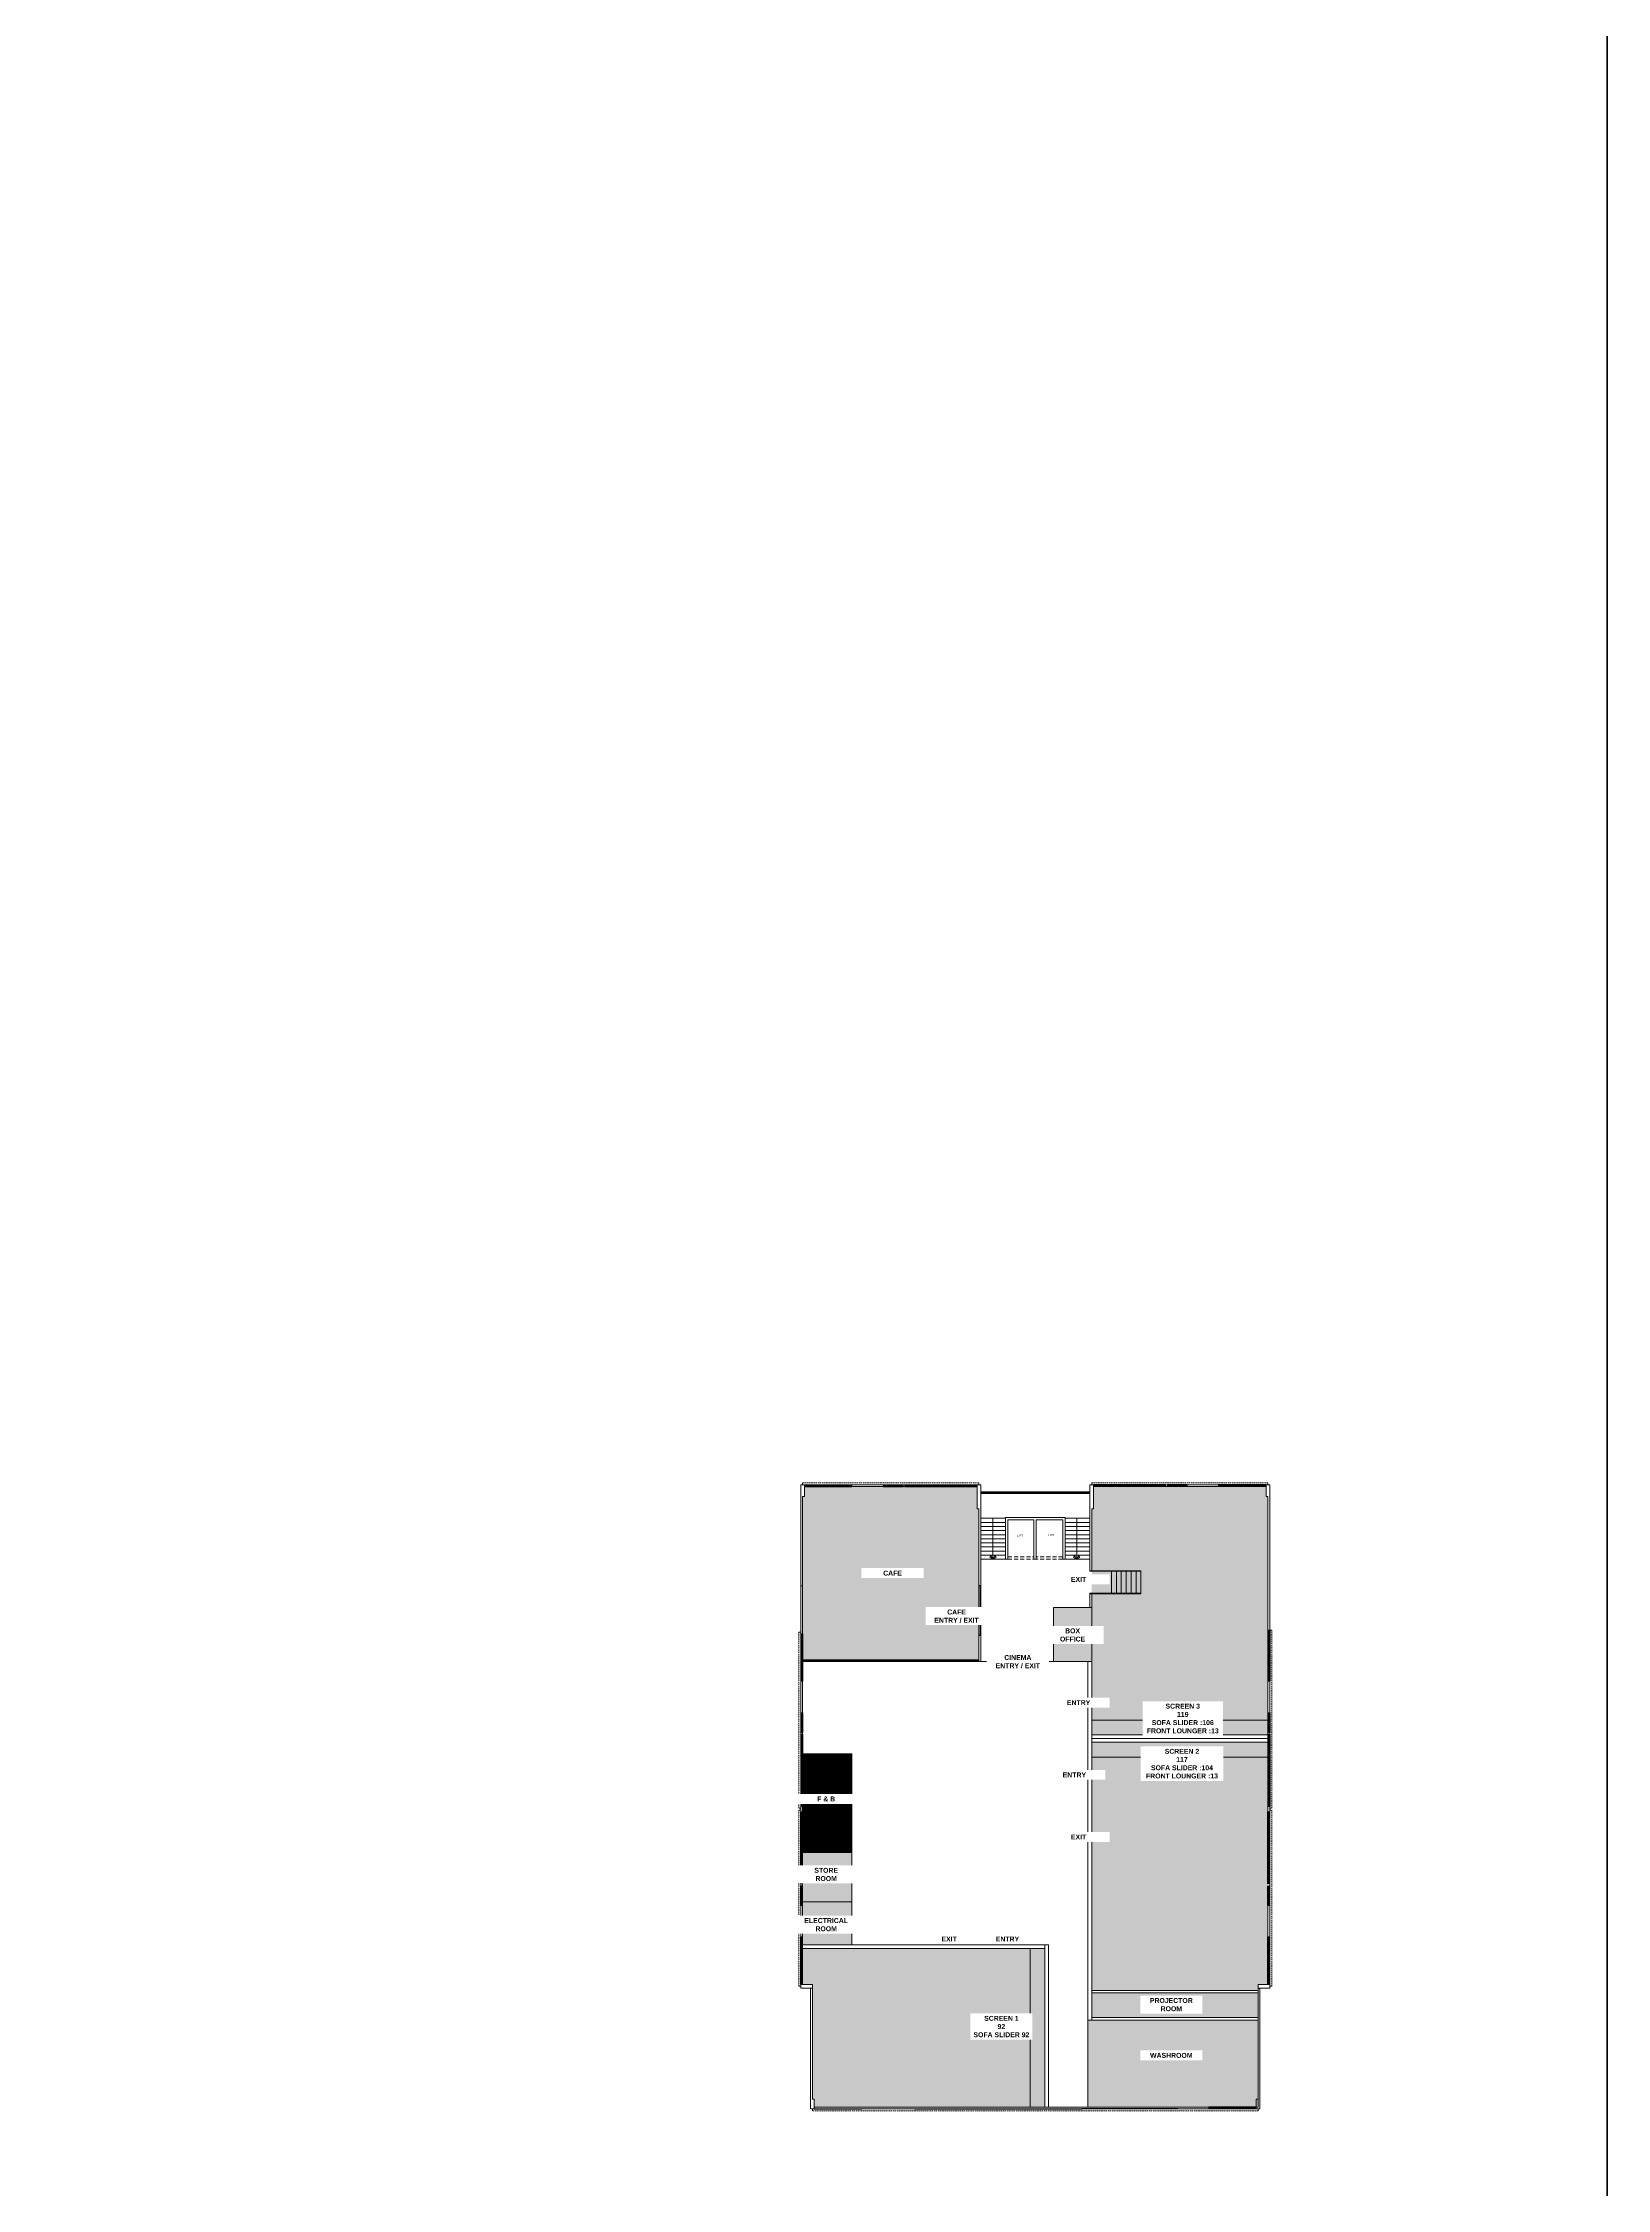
# Model space of a CAD drawing. Header units: inches. Extents: x 1807 to 67852, y 1160 to 20242.
# Drawn here: x 64046 to 67852, y 9792 to 15017 of the extents above; entities that cross this region are included whole.
import ezdxf

# ---------------------------------------------------------------- set-up
doc = ezdxf.new("R2010")
doc.units = ezdxf.units.IN
doc.header["$MEASUREMENT"] = 0
doc.linetypes.add('1', pattern=[0, 0, 0])
doc.linetypes.add('DASHED', pattern=[0.75, 0.5, -0.25])
doc.layers.get('0').update_dxf_attribs({"lineweight": 20})
for name, color, linetype, lineweight in [('02WINDOW & DOTTED', 8, 'Continuous', 20), ('AH Hatches WALL', 7, '1', 25), ('Nstair', 8, 'Continuous', 20), ('PROJ.', 8, 'DASHED', 20), ('RAILING', 8, 'Continuous', 25), ('Railing 01', 8, 'Continuous', 18), ('SHOP TEXT', 7, 'Continuous', 15), ('text', 7, 'Continuous', 15), ('wall', 7, 'Continuous', 20), ('WALLS', 7, 'Continuous', 20)]:
    doc.layers.add(name, color=color, linetype=linetype, lineweight=lineweight)
doc.layers.add('P_DOMESTIC', color=142, linetype='Continuous')
doc.styles.add('Krupalu 1', font='arial.ttf')
doc.styles.add('title block', font='')
doc.styles.get('title block').set_extended_font_data('Gulim')

msp = doc.modelspace()

# ---------------------------------------------------------------- hatches: boundary and pattern name
at = {"lineweight": 30, "transparency": 33554559}
h = msp.add_hatch(color=32, dxfattribs=at)
h.dxf.hatch_style = 1
h.paths.add_polyline_path([(65894.4, 11143.6), (65894.4, 11260.6), (65894.4, 11313.1), (65894.4, 11317.6), (65894.4, 11478.1), (65898.9, 11478.1), (65898.9, 11482.6), (65898.9, 11502.1), (66014.4, 11502.1), (66086.4, 11502.1), (66090.9, 11502.1), (66138.9, 11502.1), (66143.4, 11502.1), (66318.9, 11502.1), (66318.9, 11452.6), (66318.9, 11448.1), (66323.4, 11448.1), (66323.4, 11260.8), (66323.4, 11140.8), (66323.4, 11079.4), (65894.4, 11079.4), (65894.4, 11143.6)])
at = {"lineweight": 30, "true_color": 0xd7ebd2}
h = msp.add_hatch(color=254, dxfattribs=at)
h.dxf.hatch_style = 1
h.paths.add_polyline_path([(66505.3, 11208.1), (66597.9, 11208.1), (66597.9, 11076.4), (66505.3, 11076.4)])
at = {"layer": 'AH Hatches WALL', "true_color": 0xcecce6}
h = msp.add_hatch(color=254, dxfattribs=at)
h.dxf.hatch_style = 1
h.paths.add_polyline_path([(66597.9, 11448.1), (66602.4, 11448.1), (66602.4, 11452.6), (66602.4, 11502.1), (66777.9, 11502.1), (66782.4, 11502.1), (66830.4, 11502.1), (66906.9, 11502.1), (67022.4, 11502.1), (67022.4, 11482.6), (67022.4, 11482.6), (67022.4, 11478.1), (67026.9, 11478.1), (67026.9, 11317.6), (67026.9, 11313.1), (67026.9, 11260.6), (67026.9, 11152.6), (67026.9, 11028.1), (67026.9, 10956.1), (67026.9, 10951.6), (67026.9, 10897.7), (66597.9, 10897.7), (66597.9, 11448.1)])
h = msp.add_hatch(color=254, dxfattribs=at)
h.dxf.hatch_style = 1
h.paths.add_polyline_path([(66597.9, 10275.3), (66597.9, 10879.7), (67026.9, 10879.7), (67026.9, 10723.6), (67026.9, 10710.1), (67026.9, 10534.6), (67031.4, 10534.6), (67031.4, 10530.1), (67029.9, 10530.1), (67029.9, 10482.1), (67028.4, 10482.1), (67028.4, 10530.1), (67026.9, 10530.1), (67026.9, 10482.1), (67026.9, 10477.6), (67026.9, 10405.6), (67026.9, 10290.1), (67002.9, 10290.1), (67002.9, 10281.1), (67002.9, 10275.3)])
at = {"layer": 'AH Hatches WALL'}
h = msp.add_hatch(color=9, dxfattribs=at)
h.dxf.hatch_style = 1
h.paths.add_polyline_path([(65894.4, 10611.5), (66014.4, 10611.5), (66014.4, 10491.5), (65894.4, 10491.5)])
at = {"layer": 'AH Hatches WALL', "true_color": 0xff99e5}
h = msp.add_hatch(color=221, dxfattribs=at)
h.dxf.hatch_style = 1
h.paths.add_polyline_path([(65894.4, 10491.5), (66014.4, 10491.5), (66014.4, 10386.7), (65894.4, 10386.7)])
at = {"layer": 'AH Hatches WALL', "true_color": 0xcecce6}
h = msp.add_hatch(color=254, dxfattribs=at)
h.dxf.hatch_style = 1
h.paths.add_polyline_path([(65894.4, 10290.1), (65894.4, 10377.7), (66483.9, 10377.7), (66483.9, 9991.6), (65927.4, 9991.6), (65922.9, 9991.6), (65922.9, 10011.1), (65918.4, 10011.1), (65918.4, 10233.1), (65918.4, 10281.1), (65918.4, 10281.1), (65918.4, 10290.1), (65913.9, 10290.1)])
at = {"layer": 'AH Hatches WALL', "true_color": 0xfeeab9}
h = msp.add_hatch(color=254, dxfattribs=at)
h.dxf.hatch_style = 1
h.paths.add_polyline_path([(66597.9, 10209.3), (66597.9, 10269.3), (67002.9, 10269.3), (67002.9, 10228.6), (67002.9, 10209.3)])
at = {"layer": 'AH Hatches WALL', "true_color": 0xadddf7}
h = msp.add_hatch(color=141, dxfattribs=at)
h.dxf.hatch_style = 1
h.paths.add_polyline_path([(66588.9, 10203.3), (67002.9, 10203.3), (67002.9, 9991.6), (66588.9, 9991.6)])
at = {"layer": 'wall', "true_color": 0xf7abae}
h = msp.add_hatch(dxfattribs=at)
h.set_pattern_fill('ANSI31', color=241)
h.set_pattern_definition([(45, (17812.46869, 349214.90196), (-0.08838834765, 0.08838834765), [])])
h.paths.add_polyline_path([(65894.4, 10851.5), (66014.4, 10851.5), (66014.4, 10611.5), (65894.4, 10611.5)])

# ---------------------------------------------------------------- linework, layer by layer
at = {"layer": '02WINDOW & DOTTED'}
for p, q in [((66593.4, 11489.6), (66327.7, 11489.6)), ((66593.4, 11488.1), (66327.7, 11488.1)), ((66593.4, 11486.6), (66327.7, 11486.6)), ((66593.4, 11485.1), (66327.7, 11485.1))]:
    msp.add_line(p, q, dxfattribs=at)
at = {"layer": '02WINDOW & DOTTED', "linetype": 'DASHED', "ltscale": 20}
for p, q in [((66393.9, 11331.1), (66456.9, 11331.1)), ((66393.9, 11325.1), (66456.9, 11325.1)), ((66527.4, 11331.1), (66462.9, 11331.1)), ((66527.4, 11325.1), (66462.9, 11325.1))]:
    msp.add_line(p, q, dxfattribs=at)
at = {"layer": 'Nstair', "ltscale": 10}
for p, q in [((66387.9, 11425.1), (66327.9, 11425.1)), ((66387.9, 11415.1), (66327.9, 11415.1)), ((66387.9, 11405.1), (66327.9, 11405.1)), ((66387.9, 11395.1), (66327.9, 11395.1)), ((66357.1, 11425.1), (66357.6, 11325.1)), ((66533.4, 11425.1), (66593.4, 11425.1)), ((66533.4, 11415.1), (66593.4, 11415.1)), ((66533.4, 11405.1), (66593.4, 11405.1)), ((66533.4, 11395.1), (66593.4, 11395.1)), ((66562, 11425.1), (66561.4, 11325.1)), ((66387.9, 11385.1), (66327.9, 11385.1)), ((66387.9, 11375.1), (66327.9, 11375.1)), ((66387.9, 11365.1), (66327.9, 11365.1)), ((66387.9, 11355.1), (66327.9, 11355.1)), ((66387.9, 11345.1), (66327.9, 11345.1)), ((66533.4, 11385.1), (66593.4, 11385.1)), ((66533.4, 11375.1), (66593.4, 11375.1)), ((66533.4, 11365.1), (66593.4, 11365.1)), ((66533.4, 11355.1), (66593.4, 11355.1)), ((66533.4, 11345.1), (66593.4, 11345.1)), ((66387.9, 11335.1), (66327.9, 11335.1)), ((66387.9, 11325.1), (66327.9, 11325.1)), ((66350.1, 11329.4), (66352.3, 11333.2)), ((66357.6, 11325.1), (66350.1, 11329.4)), ((66352.3, 11333.2), (66357.6, 11325.1)), ((66363, 11333.2), (66357.6, 11325.1)), ((66357.6, 11325.1), (66365.2, 11329.4)), ((66365.2, 11329.4), (66363, 11333.2)), ((66533.4, 11335.1), (66593.4, 11335.1)), ((66533.4, 11325.1), (66593.4, 11325.1)), ((66553.9, 11329.3), (66556.1, 11333.2)), ((66561.4, 11325.1), (66553.9, 11329.3)), ((66556.1, 11333.2), (66561.4, 11325.1)), ((66566.8, 11333.2), (66561.4, 11325.1)), ((66561.4, 11325.1), (66569, 11329.3)), ((66569, 11329.3), (66566.8, 11333.2))]:
    msp.add_line(p, q, dxfattribs=at)
at = {"layer": 'P_DOMESTIC'}
msp.add_lwpolyline([(66323.4, 11140.8), (66327.9, 11140.8), (66327.9, 11260.8), (66323.4, 11260.8)], close=True, dxfattribs=at)
at = {"layer": 'PROJ.', "ltscale": 7}
for points in [[(65894.4, 11506.6), (65894.4, 11511.1), (66323.4, 11511.1), (66323.4, 11506.6)], [(67026.9, 11506.6), (67026.9, 11511.1), (66597.9, 11511.1), (66597.9, 11506.6)], [(65889.9, 10719.1), (65885.4, 10719.1), (65885.4, 11148.1), (65889.9, 11148.1)], [(67031.4, 10719.1), (67035.9, 10719.1), (67035.9, 11152.6), (67031.4, 11152.6)], [(65889.9, 10714.6), (65885.4, 10714.6), (65885.4, 10285.6), (65889.9, 10285.6)], [(67031.4, 10714.6), (67035.9, 10714.6), (67035.9, 10285.6), (67031.4, 10285.6)], [(66576.3, 9982.6), (66573.9, 9982.6), (65918.4, 9982.6), (65918.4, 9987.1)], [(66576.3, 9982.6), (66573.9, 9982.6), (67002.9, 9982.6), (67002.9, 9987.1)]]:
    msp.add_lwpolyline(points, dxfattribs=at)
at = {"layer": 'RAILING'}
for p, q in [((65898.9, 11506.6), (66014.4, 11506.6)), ((65898.9, 11505.1), (66014.4, 11505.1)), ((65898.9, 11503.6), (66014.4, 11503.6)), ((65898.9, 11502.1), (66014.4, 11502.1)), ((66090.9, 11506.6), (66138.9, 11506.6)), ((66090.9, 11505.1), (66138.9, 11505.1)), ((66090.9, 11503.6), (66138.9, 11503.6)), ((66090.9, 11502.1), (66138.9, 11502.1)), ((66143.4, 11506.6), (66318.9, 11506.6)), ((66143.4, 11505.1), (66318.9, 11505.1)), ((66143.4, 11503.6), (66318.9, 11503.6)), ((66143.4, 11502.1), (66318.9, 11502.1)), ((66777.9, 11506.6), (66602.4, 11506.6)), ((66777.9, 11505.1), (66602.4, 11505.1)), ((66777.9, 11503.6), (66602.4, 11503.6)), ((66777.9, 11502.1), (66602.4, 11502.1)), ((66830.4, 11506.6), (66782.4, 11506.6)), ((66830.4, 11505.1), (66782.4, 11505.1)), ((66830.4, 11503.6), (66782.4, 11503.6)), ((66830.4, 11502.1), (66782.4, 11502.1)), ((67022.4, 11506.6), (66906.9, 11506.6)), ((67022.4, 11505.1), (66906.9, 11505.1)), ((67022.4, 11503.6), (66906.9, 11503.6)), ((67022.4, 11502.1), (66906.9, 11502.1)), ((65889.9, 11143.6), (65889.9, 11028.1)), ((65894.4, 11143.6), (65894.4, 11028.1)), ((67026.9, 11152.6), (67026.9, 11028.1)), ((67031.4, 11152.6), (67031.4, 11028.1)), ((65889.9, 10951.6), (65889.9, 10903.6)), ((65894.4, 10951.6), (65894.4, 10903.6)), ((67026.9, 10951.6), (67026.9, 10903.6)), ((67031.4, 10951.6), (67031.4, 10903.6)), ((65889.9, 10899.1), (65889.9, 10723.6)), ((65894.4, 10899.1), (65894.4, 10723.6)), ((67026.9, 10899.1), (67026.9, 10723.6)), ((67031.4, 10899.1), (67031.4, 10723.6)), ((65889.9, 10534.6), (65889.9, 10710.1)), ((65894.4, 10534.6), (65894.4, 10710.1)), ((67026.9, 10534.6), (67026.9, 10710.1)), ((67031.4, 10534.6), (67031.4, 10710.1)), ((65889.9, 10482.1), (65889.9, 10530.1)), ((65894.4, 10482.1), (65894.4, 10530.1)), ((67026.9, 10482.1), (67026.9, 10530.1)), ((67031.4, 10482.1), (67031.4, 10530.1)), ((65889.9, 10290.1), (65889.9, 10405.6)), ((65894.4, 10290.1), (65894.4, 10405.6)), ((67026.9, 10290.1), (67026.9, 10405.6)), ((67031.4, 10290.1), (67031.4, 10405.6)), ((65922.9, 9987.1), (66038.4, 9987.1)), ((66167.4, 9987.1), (66573.9, 9987.1)), ((66351.9, 9987.1), (66569.4, 9987.1)), ((66749.4, 9987.1), (66573.9, 9987.1)), ((66806.4, 9987.1), (66749.4, 9987.1)), ((66998.4, 9991.6), (66882.9, 9991.6)), ((66998.4, 9987.1), (66882.9, 9987.1))]:
    msp.add_line(p, q, dxfattribs=at)
at = {"layer": 'Railing 01'}
for p, q in [((65891.4, 11143.6), (65891.4, 11028.1)), ((65892.9, 11143.6), (65892.9, 11028.1)), ((67028.4, 11152.6), (67028.4, 11028.1)), ((67029.9, 11152.6), (67029.9, 11028.1)), ((65891.4, 10951.6), (65891.4, 10903.6)), ((65892.9, 10951.6), (65892.9, 10903.6)), ((67028.4, 10951.6), (67028.4, 10903.6)), ((67029.9, 10951.6), (67029.9, 10903.6)), ((65891.4, 10899.1), (65891.4, 10723.6)), ((65892.9, 10899.1), (65892.9, 10723.6)), ((67028.4, 10899.1), (67028.4, 10723.6)), ((67029.9, 10899.1), (67029.9, 10723.6)), ((65891.4, 10534.6), (65891.4, 10710.1)), ((65892.9, 10534.6), (65892.9, 10710.1)), ((67028.4, 10534.6), (67028.4, 10710.1)), ((67029.9, 10534.6), (67029.9, 10710.1)), ((65891.4, 10482.1), (65891.4, 10530.1)), ((65892.9, 10482.1), (65892.9, 10530.1)), ((67028.4, 10482.1), (67028.4, 10530.1)), ((67029.9, 10482.1), (67029.9, 10530.1)), ((65891.4, 10290.1), (65891.4, 10405.6)), ((65892.9, 10290.1), (65892.9, 10405.6)), ((67028.4, 10290.1), (67028.4, 10405.6)), ((67029.9, 10290.1), (67029.9, 10405.6)), ((66998.4, 9990.1), (66882.9, 9990.1)), ((66998.4, 9988.6), (66882.9, 9988.6))]:
    msp.add_line(p, q, dxfattribs=at)
at = {"layer": 'wall'}
for p, q in [((65889.9, 11506.6), (65889.9, 11260.6)), ((65889.9, 11506.6), (65898.9, 11506.6)), ((65898.9, 11482.6), (65898.9, 11506.6)), ((66014.4, 11506.6), (66014.4, 11502.1)), ((66014.4, 11506.6), (66090.9, 11506.6)), ((66014.4, 11502.1), (66086.4, 11502.1)), ((66086.4, 11502.1), (66086.4, 11502.1)), ((66090.9, 11502.1), (66086.4, 11502.1)), ((66090.9, 11506.6), (66090.9, 11502.1)), ((66138.9, 11506.6), (66138.9, 11506.6)), ((66138.9, 11506.6), (66143.4, 11506.6)), ((66318.9, 11506.6), (66318.9, 11452.6)), ((66318.9, 11506.6), (66327.9, 11506.6)), ((66593.4, 11506.6), (66593.4, 11297.4)), ((66602.4, 11506.6), (66593.4, 11506.6)), ((66602.4, 11506.6), (66602.4, 11452.6)), ((66777.9, 11506.6), (66777.9, 11502.1)), ((66782.4, 11506.6), (66777.9, 11506.6)), ((66782.4, 11506.6), (66782.4, 11502.1)), ((66830.4, 11506.6), (66830.4, 11502.1)), ((66906.9, 11506.6), (66830.4, 11506.6)), ((66906.9, 11502.1), (66830.4, 11502.1)), ((66906.9, 11506.6), (66906.9, 11502.1)), ((67022.4, 11482.6), (67022.4, 11506.6)), ((67031.4, 11506.6), (67022.4, 11506.6)), ((67031.4, 11506.6), (67031.4, 11260.6)), ((65894.4, 11478.1), (65894.4, 11317.6)), ((65898.9, 11478.1), (65894.4, 11478.1)), ((65898.9, 11478.1), (65898.9, 11482.6)), ((66318.9, 11448.1), (66318.9, 11452.6)), ((66318.9, 11452.6), (66318.9, 11452.6)), ((66318.9, 11448.1), (66323.4, 11448.1)), ((66597.9, 11448.1), (66597.9, 11297.4)), ((66602.4, 11448.1), (66597.9, 11448.1)), ((66602.4, 11448.1), (66602.4, 11452.6)), ((66602.4, 11452.6), (66602.4, 11452.6)), ((67022.4, 11478.1), (67022.4, 11482.6)), ((67022.4, 11482.6), (67022.4, 11482.6)), ((67022.4, 11478.1), (67026.9, 11478.1)), ((67026.9, 11478.1), (67026.9, 11317.6)), ((66462.9, 11427.1), (66387.9, 11427.1)), ((66387.9, 11427.1), (66387.9, 11325.1)), ((66393.9, 11325.1), (66393.9, 11421.1)), ((66393.9, 11421.1), (66456.9, 11421.1)), ((66456.9, 11427.1), (66533.4, 11427.1)), ((66456.9, 11421.1), (66456.9, 11325.1)), ((66456.9, 11325.1), (66456.9, 11421.1)), ((66462.9, 11325.1), (66462.9, 11421.1)), ((66527.4, 11421.1), (66462.9, 11421.1)), ((66462.9, 11421.1), (66462.9, 11325.1)), ((66527.4, 11325.1), (66527.4, 11421.1)), ((66533.4, 11427.1), (66533.4, 11325.1)), ((65894.4, 11317.6), (65894.4, 11313.1)), ((65894.4, 11317.6), (65894.4, 11317.6)), ((65894.4, 11313.1), (65894.4, 11313.1)), ((65894.4, 11313.1), (65894.4, 11260.6)), ((66387.9, 11325.1), (66393.9, 11325.1)), ((66456.9, 11325.1), (66462.9, 11325.1)), ((66462.9, 11325.1), (66456.9, 11325.1)), ((66533.4, 11325.1), (66527.4, 11325.1)), ((67026.9, 11317.6), (67026.9, 11313.1)), ((67026.9, 11317.6), (67026.9, 11317.6)), ((67026.9, 11313.1), (67026.9, 11313.1)), ((67026.9, 11313.1), (67026.9, 11260.6)), ((66593.4, 11241.4), (66593.4, 11208.1)), ((66597.9, 11241.4), (66597.9, 11208.1)), ((65889.9, 11143.6), (65889.9, 11152.6)), ((65889.9, 11028.1), (65889.9, 10951.6)), ((65894.4, 11028.1), (65889.9, 11028.1)), ((65894.4, 11028.1), (65894.4, 10956.1)), ((67026.9, 11028.1), (67026.9, 10956.1)), ((67026.9, 11028.1), (67031.4, 11028.1)), ((67031.4, 11028.1), (67031.4, 10951.6)), ((65894.4, 10951.6), (65889.9, 10951.6)), ((65894.4, 10956.1), (65894.4, 10956.1)), ((65894.4, 10956.1), (65894.4, 10951.6)), ((67026.9, 10956.1), (67026.9, 10956.1)), ((67026.9, 10956.1), (67026.9, 10951.6)), ((67026.9, 10951.6), (67031.4, 10951.6)), ((65889.9, 10899.1), (65889.9, 10903.6)), ((67031.4, 10899.1), (67031.4, 10903.6)), ((65889.9, 10723.6), (65889.9, 10714.6)), ((65889.9, 10710.1), (65889.9, 10719.1)), ((67031.4, 10723.6), (67031.4, 10714.6)), ((67031.4, 10710.1), (67031.4, 10719.1)), ((65889.9, 10534.6), (65889.9, 10530.1)), ((67031.4, 10534.6), (67031.4, 10530.1)), ((65889.9, 10405.6), (65889.9, 10482.1)), ((65894.4, 10405.6), (65894.4, 10477.6)), ((67026.9, 10482.1), (67031.4, 10482.1)), ((67026.9, 10477.6), (67026.9, 10482.1)), ((67026.9, 10405.6), (67026.9, 10477.6)), ((67031.4, 10405.6), (67031.4, 10482.1)), ((67026.9, 10410.1), (67026.9, 10410.1)), ((67026.9, 10405.6), (67031.4, 10405.6)), ((65913.9, 10290.1), (65889.9, 10290.1)), ((65889.9, 10290.1), (65889.9, 10281.1)), ((65918.4, 10281.3), (65889.9, 10281.1)), ((65913.9, 10290.1), (65913.9, 10290.1)), ((65913.9, 10290.1), (65918.4, 10290.1)), ((65918.4, 10281.1), (65918.4, 10290.1)), ((67007.4, 10290.1), (67007.4, 10290.1)), ((65913.9, 10233.1), (65913.9, 9987.1)), ((65918.4, 10233.1), (65918.4, 10011.1)), ((67002.9, 10228.6), (67002.9, 10011.1)), ((67007.4, 10233.1), (67007.4, 9987.1)), ((65922.9, 9987.1), (65913.9, 9987.1)), ((65922.9, 10011.1), (65922.9, 9987.1)), ((65922.9, 9991.6), (65922.9, 9987.1)), ((65927.4, 9991.6), (65922.9, 9991.6)), ((66882.9, 9987.1), (65922.9, 9987.1)), ((65927.4, 9991.6), (65927.4, 9991.6)), ((66882.9, 9991.6), (65927.4, 9991.6)), ((66038.4, 9987.1), (66167.4, 9987.1)), ((66110.4, 9991.6), (66110.4, 9991.6)), ((66347.4, 9987.1), (66351.9, 9987.1)), ((66998.4, 10011.1), (66998.4, 9987.1)), ((66998.4, 9987.1), (67007.4, 9987.1))]:
    msp.add_line(p, q, dxfattribs=at)
at = {"layer": 'WALLS'}
for p, q in [((66645.9, 11242.4), (66645.9, 11296.4)), ((66657.9, 11242.4), (66657.9, 11296.4)), ((66669.9, 11242.4), (66669.9, 11296.4)), ((66681.9, 11242.4), (66681.9, 11296.4)), ((66693.9, 11242.4), (66693.9, 11296.4)), ((66705.9, 11242.4), (66705.9, 11296.4)), ((66597.9, 11208.1), (66593.4, 11208.1)), ((66323.4, 11076.4), (66327.9, 11076.4)), ((66327.9, 11076.4), (66505.3, 11076.4))]:
    msp.add_line(p, q, dxfattribs=at)
at = {"layer": 'WALLS', "lineweight": 35}
msp.add_lwpolyline([(67852.1, 20242.3), (59503.5, 20242.3), (59503.5, 1160), (67852.1, 1160)], close=True, dxfattribs=at)
at = {"layer": 'WALLS'}
for points in [[(66143.4, 11502.1), (66138.9, 11502.1), (66138.9, 11506.6), (66143.4, 11506.6)], [(65889.9, 11260.6), (65894.4, 11260.6), (65894.4, 11143.6), (65889.9, 11143.6)], [(66505.3, 11208.1), (66597.9, 11208.1), (66597.9, 11076.4), (66505.3, 11076.4)], [(66588.9, 11076.4), (66597.9, 11076.4), (66597.9, 10203.3), (66588.9, 10203.3)], [(65894.4, 10899.1), (65889.9, 10899.1), (65889.9, 10903.6), (65894.4, 10903.6)], [(66597.9, 10897.7), (67026.9, 10897.7), (67026.9, 10888.7), (66597.9, 10888.7)], [(66597.9, 10879.7), (67026.9, 10879.7), (67026.9, 10888.7), (66597.9, 10888.7)], [(67026.9, 10903.6), (67031.4, 10903.6), (67031.4, 10899.1), (67026.9, 10899.1)], [(65894.4, 10851.5), (66014.4, 10851.5), (66014.4, 10611.5), (65894.4, 10611.5)], [(65894.4, 10710.1), (65889.9, 10710.1), (65889.9, 10723.6), (65894.4, 10723.6)], [(67026.9, 10723.6), (67031.4, 10723.6), (67031.4, 10710.1), (67026.9, 10710.1)], [(65894.4, 10611.5), (66014.4, 10611.5), (66014.4, 10491.5), (65894.4, 10491.5)], [(65894.4, 10530.1), (65889.9, 10530.1), (65889.9, 10534.6), (65894.4, 10534.6)], [(65889.9, 10482.1), (65894.4, 10482.1), (65894.4, 10405.6), (65889.9, 10405.6)], [(65894.4, 10491.5), (66014.4, 10491.5), (66014.4, 10386.7), (65894.4, 10386.7)], [(65894.4, 10386.7), (66483.9, 10386.7), (66483.9, 10377.7), (65894.4, 10377.7)], [(66483.9, 10386.7), (66492.9, 10386.7), (66492.9, 9991.6), (66483.9, 9991.6)], [(66597.9, 10275.3), (67002.9, 10275.3), (67002.9, 10269.3), (66597.9, 10269.3)], [(67002.9, 10281.1), (67031.4, 10281.1), (67031.4, 10290.1), (67002.9, 10290.1)], [(66588.9, 10203.3), (67002.9, 10203.3), (67002.9, 9991.6), (66588.9, 9991.6)], [(66597.9, 10209.3), (67002.9, 10209.3), (67002.9, 10203.3), (66597.9, 10203.3)]]:
    msp.add_lwpolyline(points, close=True, dxfattribs=at)
for points in [[(66323.4, 11448.1), (66323.4, 11260.8), (66327.9, 11260.8), (66327.9, 11506.6)], [(66777.9, 11502.1), (66782.4, 11502.1)], [(66593.4, 11296.4), (66593.4, 11297.4), (66717.9, 11297.4), (66717.9, 11241.4), (66593.4, 11241.4), (66593.4, 11242.4)], [(66593.4, 11296.4), (66717.9, 11296.4), (66717.9, 11242.4), (66593.4, 11242.4), (66593.4, 11242.4)], [(67031.4, 11260.6), (67031.4, 11152.6), (67026.9, 11152.6), (67026.9, 11260.6)], [(66597.9, 10933.7), (67026.9, 10933.7)], [(66597.9, 10897.7), (67026.9, 10897.7)], [(66597.9, 10843.7), (67026.9, 10843.7)], [(66447.9, 10377.7), (66447.9, 9991.6)], [(65913.9, 10233.1), (65913.9, 10281.1)], [(65918.4, 10233.1), (65918.4, 10281.1)], [(67002.9, 10228.6), (67002.9, 10281.1)], [(67007.4, 10233.1), (67007.4, 10281.1)], [(65922.9, 10011.1), (65918.4, 10011.1)], [(66882.9, 9991.6), (66882.9, 9987.1)], [(66998.4, 10011.1), (67002.9, 10011.1)]]:
    msp.add_lwpolyline(points, dxfattribs=at)

# ---------------------------------------------------------------- texts
at = {"layer": 'SHOP TEXT', "ltscale": 0.1, "style": 'Krupalu 1'}
for p in [(66416.2, 11380.1), (66492.2, 11381.6)]:
    msp.add_text('LIFT', height=5, dxfattribs=at).set_placement(p)

# ---------------------------------------------------------------- next in the draw order: texts
at = {"layer": 'text', "char_height": 12, "attachment_point": 4, "style": 'title block', "bg_fill": 2}
for s, insert, width in [('\\pxqc;{\\fArial|b1|i0|c0|p34;CAFE', (66043.7, 11291.5), 139.144), ('\\pxqc;{\\fArial|b1|i0|c0|p34;EXIT}', (66496.5, 11276.2), 139.144), ('\\pxqc;{\\fArial|b1|i0|c0|p34;BOX\\POFFICE}', (66481.9, 11140.9), 139.144), ('\\pxqc;{\\fArial|b1|i0|c0|p34;ENTRY}', (66496.5, 10976), 139.144), ('\\pxqc;{\\fArial|b1|i0|c0|p34;SCREEN 2\\P117\\PSOFA SLIDER :104\\PFRONT LOUNGER :13 }', (66723.2, 10827.5), 188.829), ('\\pxqc;{\\fArial|b1|i0|c0|p34;ENTRY}', (66486.2, 10800.3), 139.144), ('\\pxqc;{\\fArial|b1|i0|c0|p34;F & B }', (65882.2, 10741.6), 139.144), ('\\pxqc;{\\fArial|b1|i0|c0|p34;EXIT}', (66496.5, 10649), 139.144), ('\\pxqc;{\\fArial|b1|i0|c0|p34;STORE \\PROOM }', (65882.2, 10557.8), 139.144), ('\\pxqc;{\\fArial|b1|i0|c0|p34;ELECTRICAL \\PROOM }', (65882.2, 10435.5), 139.144), ('\\pxqc;{\\fArial|b1|i0|c0|p34;ENTRY}', (66323.4, 10400.6), 139.144), ('\\pxqc;{\\fArial|b1|i0|c0|p34;PROJECTOR \\PROOM }', (66722.1, 10240.8), 139.144), ('\\pxqc;{\\fArial|b1|i0|c0|p34;SCREEN 1\\P92\\PSOFA SLIDER 92}', (66308.6, 10187.4), 139.144), ('\\pxqc;{\\fArial|b1|i0|c0|p34;WASHROOM }', (66722.1, 10117.3), 139.144)]:
    msp.add_mtext(s, dxfattribs=dict(at, insert=insert, width=width))

# ---------------------------------------------------------------- next in the draw order: texts
for s, insert, width in [('\\pxqc;{\\fArial|b1|i0|c0|p34;CINEMA\\PENTRY / EXIT}', (66348.6, 11075.8), 139.144), ('\\pxqc;{\\fArial|b1|i0|c0|p34;SCREEN 3\\P119\\PSOFA SLIDER :106\\PFRONT LOUNGER :13 }', (66727.8, 10937.4), 183.424), ('\\pxqc;{\\fArial|b1|i0|c0|p34;EXIT}', (66181.5, 10400.6), 139.144)]:
    msp.add_mtext(s, dxfattribs=dict(at, insert=insert, width=width))

# ---------------------------------------------------------------- next in the draw order: linework, layer by layer
at = {"layer": 'P_DOMESTIC'}
for points in [[(66323.4, 11079.4), (65894.4, 11079.4)], [(66323.4, 11076.4), (65894.4, 11076.4)]]:
    msp.add_lwpolyline(points, dxfattribs=at)
at = {"layer": 'WALLS'}
msp.add_lwpolyline([(66323.4, 11076.4), (66323.4, 11140.8), (66327.9, 11140.8), (66327.9, 11076.4)], dxfattribs=at)

# ---------------------------------------------------------------- next in the draw order: texts
at = {"layer": 'text', "insert": (66199.5, 11186.6), "char_height": 12, "width": 139.144, "attachment_point": 4, "style": 'title block', "bg_fill": 2}
msp.add_mtext('\\pxqc;{\\fArial|b1|i0|c0|p34;CAFE\\PENTRY / EXIT}', dxfattribs=at)

doc.saveas('drawing.dxf')
